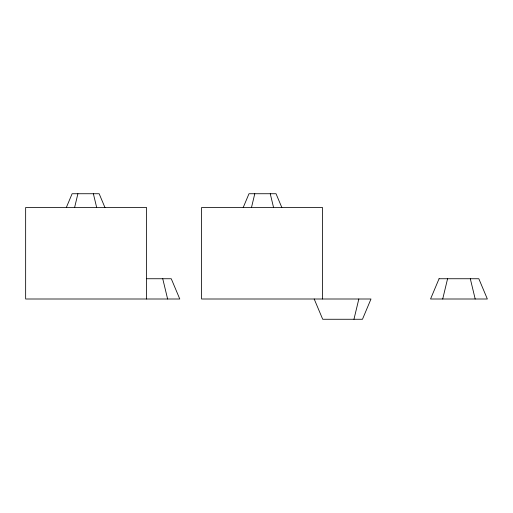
<?xml version="1.0" encoding="UTF-8"?>
<svg xmlns="http://www.w3.org/2000/svg" width="513" height="513" viewBox="0 0 513 513"><rect width="100%" height="100%" fill="white"/><g stroke="black" fill="none" stroke-linecap="round" stroke-linejoin="round"><path stroke-width="0.77" d="M74.597 207.515L77.905 193.734M251.479 207.515L254.788 193.734M353.957 319.266L358.831 299.002M442.706 299.002L447.58 278.739M66.324 207.515L72.115 193.734L99.156 193.734L104.953 207.515M243.207 207.515L248.997 193.734L276.039 193.734L281.836 207.515M146.737 278.739L171.259 278.739L179.781 299.002L25.65 299.002L25.65 207.515L146.571 207.515L146.571 299.002M314.187 299.002L322.709 319.266L362.473 319.266L370.989 299.002L201.583 299.002L201.583 207.515L322.504 207.515L322.504 299.002M470.312 278.739L475.185 299.002M270.248 193.734L273.564 207.515M162.743 278.739L167.616 299.002M93.366 193.734L96.681 207.515M439.064 278.739L430.548 299.002L487.35 299.002L478.828 278.739L439.064 278.739"/></g></svg>
